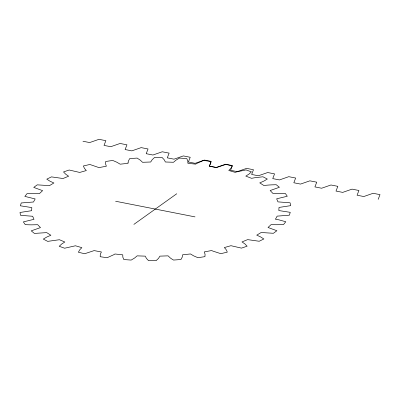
<?xml version="1.0" encoding="UTF-8"?>
<svg xmlns="http://www.w3.org/2000/svg" width="400" height="400" viewBox="0 0 400 400"><rect width="100%" height="100%" fill="white"/><g stroke="black" fill="none" stroke-linecap="round" stroke-linejoin="round"><path stroke-width="0.6" d="M378.18 199.365L380 194.64L373.135 193.285L363.8 196.535L357.095 195.215L358.91 190.485L352.05 189.135L342.71 192.385L336.005 191.065L337.825 186.335L330.96 184.985L321.625 188.23L314.92 186.91L316.735 182.185L309.875 180.835L300.535 184.08L293.83 182.76L295.65 178.035L288.785 176.68L279.45 179.93L272.74 178.61L274.56 173.88L267.7 172.53L258.36 175.775L251.655 174.455L253.47 169.73L246.61 168.38L237.275 171.625L230.565 170.305L232.385 165.58L225.525 164.23L216.185 167.475L209.475 166.155L211.295 161.425L204.435 160.075L195.1 163.325L188.39 162L190.21 157.275L183.35 155.925L174.01 159.17L167.3 157.85L169.12 153.125L162.26 151.775L152.92 155.02L146.215 153.7L148.035 148.97L141.175 147.62L131.835 150.87L125.125 149.55L126.945 144.82L120.085 143.47L110.745 146.715L104.035 145.395L105.86 140.67L98.995 139.32L89.66 142.565L82.95 141.245M133.865 224.4L176.77 193.74M115.595 201.25L195.035 216.89M128.055 162.565L128.07 163.33L120.17 164.185L116.905 162.255L112.74 160.45L105.68 161.49L105.575 163.92L106.365 166.215L98.97 167.605L89.84 164.47L83.37 165.98L84.435 168.37L86.32 170.56L79.7 172.44L69.165 170.01L63.515 171.945L65.715 174.205L68.63 176.215L63 178.52L51.435 176.88L46.775 179.165L50.04 181.225L53.895 182.99L49.44 185.64L37.23 184.85L33.74 187.41L42.605 190.65L39.49 193.56L27.055 193.64L24.84 196.39L35.165 198.945L33.485 202.005L21.245 202.955L20.385 205.8L31.81 207.58L31.625 210.69L20 212.48L20.53 215.325L32.655 216.265L33.985 219.325L23.365 221.89L25.255 224.635A52.005 19.82 -0.6 0 0 31.595 224.845L37.69 224.705L40.47 227.605L31.225 230.86L34.42 233.42L46.72 232.615L50.865 235.26L46.81 237.025L43.305 239.09L47.695 241.37L59.45 239.72L64.82 242.015L61.665 244.03L59.205 246.295L64.635 248.22L75.45 245.78L81.855 247.655L79.715 249.85L78.375 252.235L84.665 253.74L94.165 250.595L101.395 251.98L100.335 254.275L100.165 256.705L107.1 257.735L113.925 254.655A25.34 9.655 -0.6 0 0 114.96 253.995L122.765 254.84L122.83 257.16L123.835 259.555L131.18 260.075L134.63 258L137.135 255.86L145.25 256.145L146.43 258.41L148.575 260.68L156.08 260.675L158.485 258.405L159.93 256.135L168.075 255.845L170.335 257.98A51.355 19.57 -0.6 0 0 173.55 260.055L180.95 259.52L182.23 257.13L182.565 254.81L190.47 253.955L193.725 255.885L197.9 257.69L204.95 256.65L205.06 254.22L204.27 251.925L211.66 250.53A22.405 8.535 -0.6 0 0 212.93 251.11L220.795 253.665L227.265 252.155L226.985 251.345A46.22 17.615 -0.6 0 0 225.675 249.01L224.31 247.58L230.94 245.7L241.465 248.125L247.12 246.195L244.92 243.935L242 241.925L247.635 239.62L259.2 241.255L263.855 238.97L260.59 236.91L256.745 235.145L261.19 232.5L273.4 233.29L276.895 230.73L268.025 227.485L271.14 224.58L275.15 224.715A46.435 17.695 -0.6 0 0 281.435 224.605L283.58 224.5L285.79 221.745L279.035 219.88A30.355 11.565 -0.6 0 0 275.925 219.27L275.47 219.195L277.15 216.135L289.385 215.185L290.245 212.335L278.825 210.56L279.005 207.445L290.63 205.66L290.105 202.81L277.975 201.875L276.65 198.815L287.27 196.25L285.375 193.5L272.95 193.435L270.165 190.535L279.41 187.28L276.215 184.72L271.935 184.85A40.575 15.46 -0.6 0 0 265.83 185.295L263.91 185.525L259.77 182.88L263.825 181.11L267.33 179.05L262.935 176.77L254.835 177.735A31.88 12.15 -0.6 0 0 251.62 178.325L245.81 176.12L248.965 174.105L251.43 171.84L246 169.92L236.77 171.875A27.61 10.52 -0.6 0 0 235.185 172.355L228.775 170.485L230.915 168.29L232.255 165.9L225.97 164.4L216.47 167.545L209.24 166.16L210.295 163.865L210.465 161.43L203.535 160.405L196.71 163.485A25.15 9.585 -0.6 0 0 195.67 164.145L187.865 163.295L187.8 160.975L186.8 158.585L179.455 158.065L176.005 160.14L173.495 162.275L165.385 161.995L164.2 159.725L162.06 157.455L154.555 157.46L152.15 159.735L150.7 162L142.555 162.295L140.295 160.155L137.09 158.085L129.68 158.615L128.405 161.01L128.055 162.565"/></g></svg>
